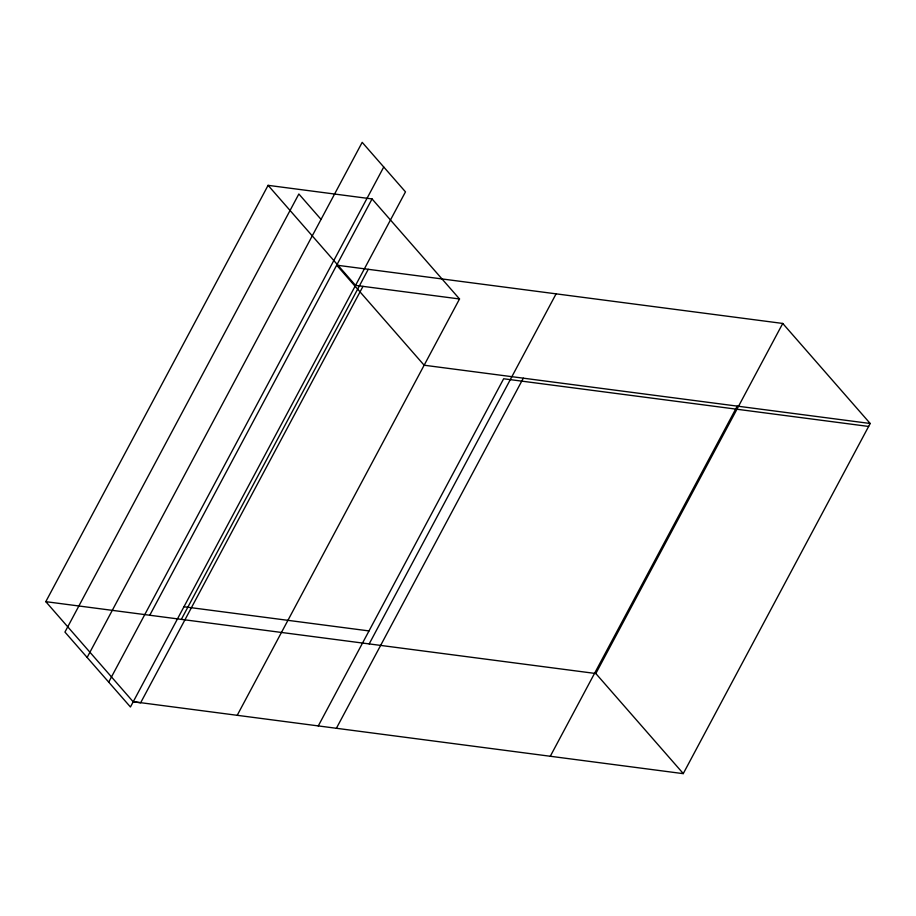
<?xml version="1.0" encoding="UTF-8"?>
<svg xmlns="http://www.w3.org/2000/svg" width="916" height="916" viewBox="0 0 916 916"><rect width="100%" height="100%" fill="white"/><g stroke="black" fill="none" stroke-linecap="round" stroke-linejoin="round"><path stroke-width="1.37" d="M362.988 286.353L140.64 702.778L133.198 701.805L45.8 601.663L268.09 185.341L372.056 198.932L459.523 298.971L237.221 715.293M87.134 657.459L362.186 142.346L405.479 191.868L130.438 706.992L64.944 632.074L298.856 193.997L321.047 219.382M108.706 682.134L383.747 167.01M149.766 615.254L372.056 198.932M181.334 619.376L368.255 269.304M318.253 725.976L503.651 378.766L868.631 426.444M369.182 643.914L556.104 293.841M336.355 728.346L523.322 378.182M550.276 756.284L737.243 406.12M683.279 773.562L595.824 673.523L782.745 323.451L336.687 265.182L424.142 365.221L870.2 423.49L683.233 773.654L133.255 701.713M459.523 298.971L355.545 285.391L268.09 185.341M183.956 606.747L369.011 630.929M45.8 601.663L595.824 673.523M782.745 323.451L870.2 423.49"/></g></svg>
